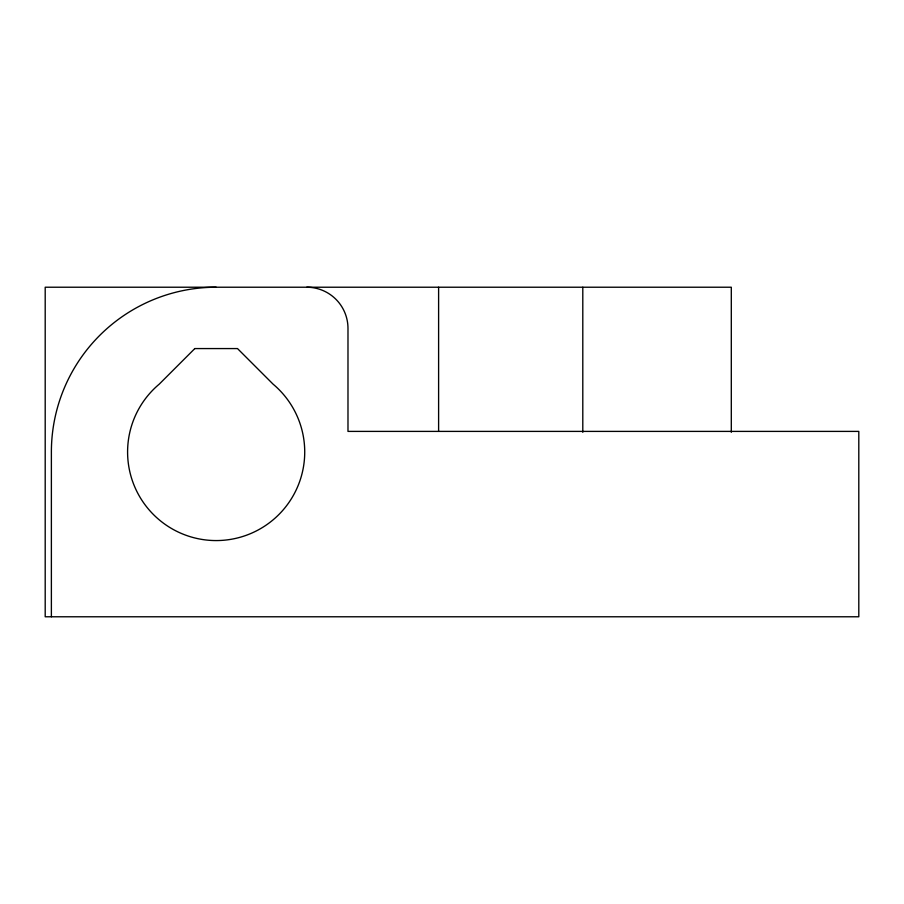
<?xml version="1.0" encoding="UTF-8"?>
<svg xmlns="http://www.w3.org/2000/svg" width="904" height="904" viewBox="0 0 904 904"><rect width="100%" height="100%" fill="white"/><g stroke="black" fill="none" stroke-linecap="round" stroke-linejoin="round"><path stroke-width="1.36" d="M731.302 432.281L731.302 287.223L45.2 287.223L45.2 616.777L858.8 616.777L858.8 431.4L347.983 431.4L347.983 328.412A41.2 41.2 0 0 0 306.784 287.223M582.797 287.223L582.797 432.281M438.609 287.223L438.609 431.4M51.381 616.777L51.381 452A164.777 164.777 0 0 1 216.158 287.223M194.812 348.571L159.228 384.155A88.569 88.569 0 0 0 151.736 512.783A88.569 88.569 0 0 0 280.579 512.783A88.569 88.569 0 0 0 273.087 384.155L237.503 348.571L194.812 348.571"/></g></svg>
